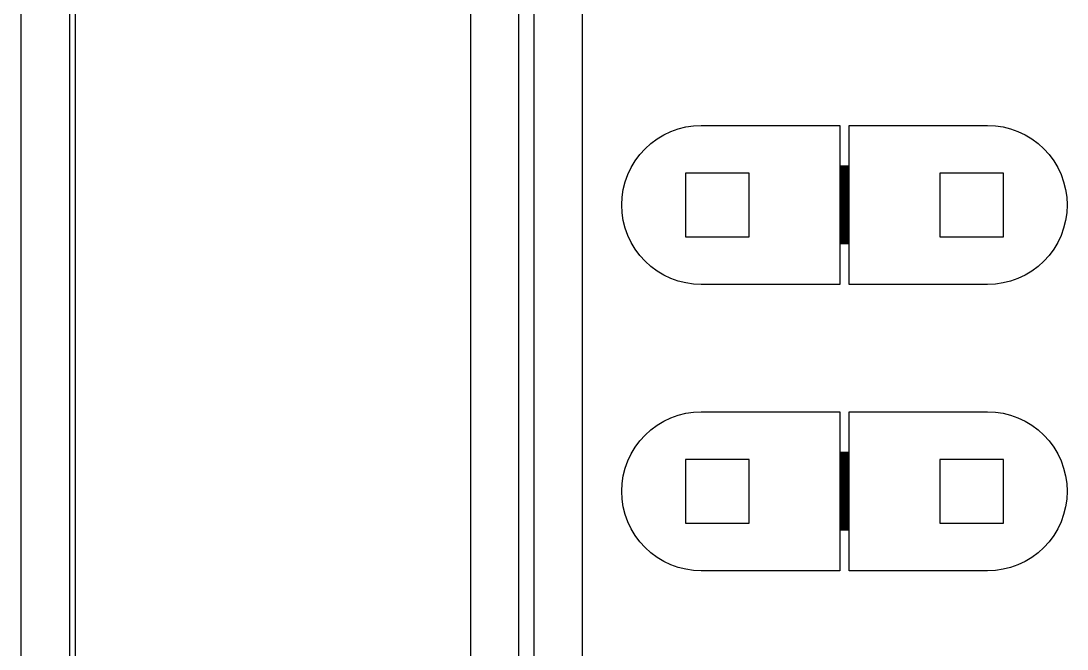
# Model space of a CAD drawing. Extents: x -17 to 130, y -40 to 112.
# Drawn here: x -16.89 to 16, y 35.54 to 55.28 of the extents above; entities that cross this region are included whole.
import ezdxf

# ---------------------------------------------------------------- set-up
doc = ezdxf.new("R2010")
doc.units = 0

msp = doc.modelspace()

# ---------------------------------------------------------------- linework, layer by layer
for p, q in [((-2.75, -2.75), (-2.75, 74.75)), ((-1.25, 73.25), (-1.25, -1.25)), ((-0.75, -0.75), (-0.75, 72.75)), ((0.75, 71.25), (0.75, 0.75)), ((-16.8921, 64.7463), (-16.8921, 7.25366)), ((-15.3519, 7.25034), (-15.3519, 64.7497)), ((-15.1895, 64.7488), (-15.1895, 7.25121)), ((4.01228, 51.952), (4.25496, 51.988)), ((4.25496, 51.988), (4.5, 52)), ((4.5, 52), (8.85001, 52)), ((8.85001, 52), (8.85001, 50.725)), ((9.14999, 50.725), (9.14999, 52)), ((9.14999, 52), (13.5, 52)), ((13.5, 52), (13.745, 51.988)), ((13.745, 51.988), (13.9877, 51.952)), ((3.11108, 51.5787), (3.32152, 51.7048)), ((3.32152, 51.7048), (3.5433, 51.8097)), ((3.5433, 51.8097), (3.77429, 51.8923)), ((3.77429, 51.8923), (4.01228, 51.952)), ((13.9877, 51.952), (14.2257, 51.8923)), ((14.2257, 51.8923), (14.4567, 51.8097)), ((14.4567, 51.8097), (14.6785, 51.7048)), ((14.6785, 51.7048), (14.8889, 51.5787)), ((2.73224, 51.2678), (2.91403, 51.4325)), ((2.91403, 51.4325), (3.11108, 51.5787)), ((14.8889, 51.5787), (15.086, 51.4325)), ((15.086, 51.4325), (15.2678, 51.2678)), ((2.42134, 50.8889), (2.56747, 51.086)), ((2.56747, 51.086), (2.73224, 51.2678)), ((15.2678, 51.2678), (15.4325, 51.086)), ((15.4325, 51.086), (15.5787, 50.8889)), ((2.19031, 50.4567), (2.29521, 50.6785)), ((2.29521, 50.6785), (2.42134, 50.8889)), ((8.85001, 50.725), (9.14999, 50.725)), ((9.14999, 50.715), (8.85001, 50.715)), ((8.85001, 50.715), (8.85001, 50.685)), ((8.85001, 50.685), (9.14999, 50.685)), ((9.14999, 50.675), (8.85001, 50.675)), ((8.85001, 50.675), (8.85001, 50.645)), ((9.14999, 50.685), (9.14999, 50.715)), ((9.14999, 50.645), (9.14999, 50.675)), ((15.5787, 50.8889), (15.7048, 50.6785)), ((15.7048, 50.6785), (15.8097, 50.4567)), ((2.10765, 50.2257), (2.19031, 50.4567)), ((6, 50.5), (4, 50.5)), ((4, 50.5), (4, 48.5)), ((6, 48.5), (6, 50.5)), ((8.85001, 50.645), (9.14999, 50.645)), ((9.14999, 50.635), (8.85001, 50.635)), ((8.85001, 50.635), (8.85001, 50.605)), ((8.85001, 50.605), (9.14999, 50.605)), ((9.14999, 50.595), (8.85001, 50.595)), ((8.85001, 50.595), (8.85001, 50.565)), ((8.85001, 50.565), (9.14999, 50.565)), ((9.14999, 50.555), (8.85001, 50.555)), ((8.85001, 50.555), (8.85001, 50.525)), ((8.85001, 50.525), (9.14999, 50.525)), ((9.14999, 50.515), (8.85001, 50.515)), ((8.85001, 50.515), (8.85001, 50.485)), ((8.85001, 50.485), (9.14999, 50.485)), ((9.14999, 50.475), (8.85001, 50.475)), ((8.85001, 50.475), (8.85001, 50.445)), ((8.85001, 50.445), (9.14999, 50.445)), ((9.14999, 50.435), (8.85001, 50.435)), ((8.85001, 50.435), (8.85001, 50.405)), ((8.85001, 50.405), (9.14999, 50.405)), ((9.14999, 50.395), (8.85001, 50.395)), ((8.85001, 50.395), (8.85001, 50.365)), ((8.85001, 50.365), (9.14999, 50.365)), ((9.14999, 50.355), (8.85001, 50.355)), ((8.85001, 50.355), (8.85001, 50.325)), ((8.85001, 50.325), (9.14999, 50.325)), ((9.14999, 50.605), (9.14999, 50.635)), ((9.14999, 50.565), (9.14999, 50.595)), ((9.14999, 50.525), (9.14999, 50.555)), ((9.14999, 50.485), (9.14999, 50.515)), ((9.14999, 50.445), (9.14999, 50.475)), ((9.14999, 50.405), (9.14999, 50.435)), ((9.14999, 50.365), (9.14999, 50.395)), ((9.14999, 50.325), (9.14999, 50.355)), ((14, 50.5), (12, 50.5)), ((12, 50.5), (12, 48.5)), ((14, 48.5), (14, 50.5)), ((15.8097, 50.4567), (15.8923, 50.2257)), ((2.04805, 49.9877), (2.10765, 50.2257)), ((9.14999, 50.315), (8.85001, 50.315)), ((8.85001, 50.315), (8.85001, 50.285)), ((8.85001, 50.285), (9.14999, 50.285)), ((9.14999, 50.275), (8.85001, 50.275)), ((8.85001, 50.275), (8.85001, 50.245)), ((8.85001, 50.245), (9.14999, 50.245)), ((9.14999, 50.235), (8.85001, 50.235)), ((8.85001, 50.235), (8.85001, 50.205)), ((8.85001, 50.205), (9.14999, 50.205)), ((9.14999, 50.195), (8.85001, 50.195)), ((8.85001, 50.195), (8.85001, 50.165)), ((8.85001, 50.165), (9.14999, 50.165)), ((9.14999, 50.155), (8.85001, 50.155)), ((8.85001, 50.155), (8.85001, 50.125)), ((8.85001, 50.125), (9.14999, 50.125)), ((9.14999, 50.115), (8.85001, 50.115)), ((8.85001, 50.115), (8.85001, 50.085)), ((8.85001, 50.085), (9.14999, 50.085)), ((9.14999, 50.075), (8.85001, 50.075)), ((8.85001, 50.075), (8.85001, 50.045)), ((8.85001, 50.045), (9.14999, 50.045)), ((9.14999, 50.035), (8.85001, 50.035)), ((8.85001, 50.035), (8.85001, 50.005)), ((8.85001, 50.005), (9.14999, 50.005)), ((9.14999, 50.285), (9.14999, 50.315)), ((9.14999, 50.245), (9.14999, 50.275)), ((9.14999, 50.205), (9.14999, 50.235)), ((9.14999, 50.165), (9.14999, 50.195)), ((9.14999, 50.125), (9.14999, 50.155)), ((9.14999, 50.085), (9.14999, 50.115)), ((9.14999, 50.045), (9.14999, 50.075)), ((9.14999, 50.005), (9.14999, 50.035)), ((15.8923, 50.2257), (15.952, 49.9877)), ((2, 49.5), (2.01204, 49.745)), ((2.01204, 49.745), (2.04805, 49.9877)), ((9.14999, 49.995), (8.85001, 49.995)), ((8.85001, 49.995), (8.85001, 49.965)), ((8.85001, 49.965), (9.14999, 49.965)), ((9.14999, 49.955), (8.85001, 49.955)), ((8.85001, 49.955), (8.85001, 49.925)), ((8.85001, 49.925), (9.14999, 49.925)), ((9.14999, 49.915), (8.85001, 49.915)), ((8.85001, 49.915), (8.85001, 49.885)), ((8.85001, 49.885), (9.14999, 49.885)), ((9.14999, 49.875), (8.85001, 49.875)), ((8.85001, 49.875), (8.85001, 49.845)), ((8.85001, 49.845), (9.14999, 49.845)), ((9.14999, 49.835), (8.85001, 49.835)), ((8.85001, 49.835), (8.85001, 49.805)), ((8.85001, 49.805), (9.14999, 49.805)), ((9.14999, 49.795), (8.85001, 49.795)), ((8.85001, 49.795), (8.85001, 49.765)), ((8.85001, 49.765), (9.14999, 49.765)), ((9.14999, 49.755), (8.85001, 49.755)), ((8.85001, 49.755), (8.85001, 49.725)), ((8.85001, 49.725), (9.14999, 49.725)), ((9.14999, 49.715), (8.85001, 49.715)), ((8.85001, 49.715), (8.85001, 49.685)), ((8.85001, 49.685), (9.14999, 49.685)), ((9.14999, 49.675), (8.85001, 49.675)), ((8.85001, 49.675), (8.85001, 49.645)), ((9.14999, 49.965), (9.14999, 49.995)), ((9.14999, 49.925), (9.14999, 49.955)), ((9.14999, 49.885), (9.14999, 49.915)), ((9.14999, 49.845), (9.14999, 49.875)), ((9.14999, 49.805), (9.14999, 49.835)), ((9.14999, 49.765), (9.14999, 49.795)), ((9.14999, 49.725), (9.14999, 49.755)), ((9.14999, 49.685), (9.14999, 49.715)), ((9.14999, 49.645), (9.14999, 49.675)), ((15.952, 49.9877), (15.988, 49.745)), ((15.988, 49.745), (16, 49.5)), ((2.01204, 49.255), (2, 49.5)), ((8.85001, 49.645), (9.14999, 49.645)), ((9.14999, 49.635), (8.85001, 49.635)), ((8.85001, 49.635), (8.85001, 49.605)), ((8.85001, 49.605), (9.14999, 49.605)), ((9.14999, 49.595), (8.85001, 49.595)), ((8.85001, 49.595), (8.85001, 49.565)), ((8.85001, 49.565), (9.14999, 49.565)), ((9.14999, 49.555), (8.85001, 49.555)), ((8.85001, 49.555), (8.85001, 49.525)), ((8.85001, 49.525), (9.14999, 49.525)), ((9.14999, 49.515), (8.85001, 49.515)), ((8.85001, 49.515), (8.85001, 49.485)), ((8.85001, 49.485), (9.14999, 49.485)), ((9.14999, 49.475), (8.85001, 49.475)), ((8.85001, 49.475), (8.85001, 49.445)), ((8.85001, 49.445), (9.14999, 49.445)), ((9.14999, 49.435), (8.85001, 49.435)), ((8.85001, 49.435), (8.85001, 49.405)), ((8.85001, 49.405), (9.14999, 49.405)), ((9.14999, 49.395), (8.85001, 49.395)), ((8.85001, 49.395), (8.85001, 49.365)), ((8.85001, 49.365), (9.14999, 49.365)), ((9.14999, 49.355), (8.85001, 49.355)), ((8.85001, 49.355), (8.85001, 49.325)), ((9.14999, 49.605), (9.14999, 49.635)), ((9.14999, 49.565), (9.14999, 49.595)), ((9.14999, 49.525), (9.14999, 49.555)), ((9.14999, 49.485), (9.14999, 49.515)), ((9.14999, 49.445), (9.14999, 49.475)), ((9.14999, 49.405), (9.14999, 49.435)), ((9.14999, 49.365), (9.14999, 49.395)), ((9.14999, 49.325), (9.14999, 49.355)), ((16, 49.5), (15.988, 49.255)), ((2.04805, 49.0123), (2.01204, 49.255)), ((2.10765, 48.7743), (2.04805, 49.0123)), ((8.85001, 49.325), (9.14999, 49.325)), ((9.14999, 49.315), (8.85001, 49.315)), ((8.85001, 49.315), (8.85001, 49.285)), ((8.85001, 49.285), (9.14999, 49.285)), ((9.14999, 49.275), (8.85001, 49.275)), ((8.85001, 49.275), (8.85001, 49.245)), ((8.85001, 49.245), (9.14999, 49.245)), ((9.14999, 49.235), (8.85001, 49.235)), ((8.85001, 49.235), (8.85001, 49.205)), ((8.85001, 49.205), (9.14999, 49.205)), ((9.14999, 49.195), (8.85001, 49.195)), ((8.85001, 49.195), (8.85001, 49.165)), ((8.85001, 49.165), (9.14999, 49.165)), ((9.14999, 49.155), (8.85001, 49.155)), ((8.85001, 49.155), (8.85001, 49.125)), ((8.85001, 49.125), (9.14999, 49.125)), ((9.14999, 49.115), (8.85001, 49.115)), ((8.85001, 49.115), (8.85001, 49.085)), ((8.85001, 49.085), (9.14999, 49.085)), ((9.14999, 49.075), (8.85001, 49.075)), ((8.85001, 49.075), (8.85001, 49.045)), ((8.85001, 49.045), (9.14999, 49.045)), ((9.14999, 49.035), (8.85001, 49.035)), ((8.85001, 49.035), (8.85001, 49.005)), ((9.14999, 49.285), (9.14999, 49.315)), ((9.14999, 49.245), (9.14999, 49.275)), ((9.14999, 49.205), (9.14999, 49.235)), ((9.14999, 49.165), (9.14999, 49.195)), ((9.14999, 49.125), (9.14999, 49.155)), ((9.14999, 49.085), (9.14999, 49.115)), ((9.14999, 49.045), (9.14999, 49.075)), ((9.14999, 49.005), (9.14999, 49.035)), ((15.952, 49.0123), (15.8923, 48.7743)), ((15.988, 49.255), (15.952, 49.0123)), ((2.19031, 48.5433), (2.10765, 48.7743)), ((8.85001, 49.005), (9.14999, 49.005)), ((9.14999, 48.995), (8.85001, 48.995)), ((8.85001, 48.995), (8.85001, 48.965)), ((8.85001, 48.965), (9.14999, 48.965)), ((9.14999, 48.955), (8.85001, 48.955)), ((8.85001, 48.955), (8.85001, 48.925)), ((8.85001, 48.925), (9.14999, 48.925)), ((9.14999, 48.915), (8.85001, 48.915)), ((8.85001, 48.915), (8.85001, 48.885)), ((8.85001, 48.885), (9.14999, 48.885)), ((9.14999, 48.875), (8.85001, 48.875)), ((8.85001, 48.875), (8.85001, 48.845)), ((8.85001, 48.845), (9.14999, 48.845)), ((9.14999, 48.835), (8.85001, 48.835)), ((8.85001, 48.835), (8.85001, 48.805)), ((8.85001, 48.805), (9.14999, 48.805)), ((9.14999, 48.795), (8.85001, 48.795)), ((8.85001, 48.795), (8.85001, 48.765)), ((8.85001, 48.765), (9.14999, 48.765)), ((9.14999, 48.755), (8.85001, 48.755)), ((8.85001, 48.755), (8.85001, 48.725)), ((8.85001, 48.725), (9.14999, 48.725)), ((9.14999, 48.715), (8.85001, 48.715)), ((8.85001, 48.715), (8.85001, 48.685)), ((8.85001, 48.685), (9.14999, 48.685)), ((9.14999, 48.965), (9.14999, 48.995)), ((9.14999, 48.925), (9.14999, 48.955)), ((9.14999, 48.885), (9.14999, 48.915)), ((9.14999, 48.845), (9.14999, 48.875)), ((9.14999, 48.805), (9.14999, 48.835)), ((9.14999, 48.765), (9.14999, 48.795)), ((9.14999, 48.725), (9.14999, 48.755)), ((9.14999, 48.685), (9.14999, 48.715)), ((15.8923, 48.7743), (15.8097, 48.5433)), ((2.29521, 48.3215), (2.19031, 48.5433)), ((4, 48.5), (6, 48.5)), ((9.14999, 48.675), (8.85001, 48.675)), ((8.85001, 48.675), (8.85001, 48.645)), ((8.85001, 48.645), (9.14999, 48.645)), ((9.14999, 48.635), (8.85001, 48.635)), ((8.85001, 48.635), (8.85001, 48.605)), ((8.85001, 48.605), (9.14999, 48.605)), ((9.14999, 48.595), (8.85001, 48.595)), ((8.85001, 48.595), (8.85001, 48.565)), ((8.85001, 48.565), (9.14999, 48.565)), ((9.14999, 48.555), (8.85001, 48.555)), ((8.85001, 48.555), (8.85001, 48.525)), ((8.85001, 48.525), (9.14999, 48.525)), ((9.14999, 48.515), (8.85001, 48.515)), ((8.85001, 48.515), (8.85001, 48.485)), ((8.85001, 48.485), (9.14999, 48.485)), ((9.14999, 48.475), (8.85001, 48.475)), ((8.85001, 48.475), (8.85001, 48.445)), ((8.85001, 48.445), (9.14999, 48.445)), ((9.14999, 48.435), (8.85001, 48.435)), ((8.85001, 48.435), (8.85001, 48.405)), ((8.85001, 48.405), (9.14999, 48.405)), ((9.14999, 48.395), (8.85001, 48.395)), ((8.85001, 48.395), (8.85001, 48.365)), ((8.85001, 48.365), (9.14999, 48.365)), ((9.14999, 48.355), (8.85001, 48.355)), ((8.85001, 48.355), (8.85001, 48.325)), ((9.14999, 48.645), (9.14999, 48.675)), ((9.14999, 48.605), (9.14999, 48.635)), ((9.14999, 48.565), (9.14999, 48.595)), ((9.14999, 48.525), (9.14999, 48.555)), ((9.14999, 48.485), (9.14999, 48.515)), ((9.14999, 48.445), (9.14999, 48.475)), ((9.14999, 48.405), (9.14999, 48.435)), ((9.14999, 48.365), (9.14999, 48.395)), ((9.14999, 48.325), (9.14999, 48.355)), ((12, 48.5), (14, 48.5)), ((15.8097, 48.5433), (15.7048, 48.3215)), ((2.42134, 48.1111), (2.29521, 48.3215)), ((2.56747, 47.914), (2.42134, 48.1111)), ((8.85001, 48.325), (9.14999, 48.325)), ((9.14999, 48.315), (8.85001, 48.315)), ((8.85001, 48.315), (8.85001, 48.285)), ((8.85001, 48.285), (9.14999, 48.285)), ((9.14999, 48.275), (8.85001, 48.275)), ((8.85001, 48.275), (8.85001, 47)), ((9.14999, 48.285), (9.14999, 48.315)), ((9.14999, 47), (9.14999, 48.275)), ((15.5787, 48.1111), (15.4325, 47.914)), ((15.7048, 48.3215), (15.5787, 48.1111)), ((2.73224, 47.7322), (2.56747, 47.914)), ((2.91403, 47.5675), (2.73224, 47.7322)), ((15.2678, 47.7322), (15.086, 47.5675)), ((15.4325, 47.914), (15.2678, 47.7322)), ((3.11108, 47.4213), (2.91403, 47.5675)), ((3.32152, 47.2952), (3.11108, 47.4213)), ((14.8889, 47.4213), (14.6785, 47.2952)), ((15.086, 47.5675), (14.8889, 47.4213)), ((3.5433, 47.1903), (3.32152, 47.2952)), ((3.77429, 47.1077), (3.5433, 47.1903)), ((4.01228, 47.048), (3.77429, 47.1077)), ((4.25496, 47.012), (4.01228, 47.048)), ((13.9877, 47.048), (13.745, 47.012)), ((14.2257, 47.1077), (13.9877, 47.048)), ((14.4567, 47.1903), (14.2257, 47.1077)), ((14.6785, 47.2952), (14.4567, 47.1903)), ((4.5, 47), (4.25496, 47.012)), ((8.85001, 47), (4.5, 47)), ((13.5, 47), (9.14999, 47)), ((13.745, 47.012), (13.5, 47)), ((3.32152, 42.7048), (3.5433, 42.8097)), ((3.5433, 42.8097), (3.77429, 42.8923)), ((3.77429, 42.8923), (4.01228, 42.952)), ((4.01228, 42.952), (4.25496, 42.988)), ((4.25496, 42.988), (4.5, 43)), ((4.5, 43), (8.85001, 43)), ((8.85001, 43), (8.85001, 41.725)), ((9.14999, 41.725), (9.14999, 43)), ((9.14999, 43), (13.5, 43)), ((13.5, 43), (13.745, 42.988)), ((13.745, 42.988), (13.9877, 42.952)), ((13.9877, 42.952), (14.2257, 42.8923)), ((14.2257, 42.8923), (14.4567, 42.8097)), ((14.4567, 42.8097), (14.6785, 42.7048)), ((2.73224, 42.2678), (2.91403, 42.4325)), ((2.91403, 42.4325), (3.11108, 42.5787)), ((3.11108, 42.5787), (3.32152, 42.7048)), ((14.6785, 42.7048), (14.8889, 42.5787)), ((14.8889, 42.5787), (15.086, 42.4325)), ((15.086, 42.4325), (15.2678, 42.2678)), ((2.56747, 42.086), (2.73224, 42.2678)), ((15.2678, 42.2678), (15.4325, 42.086)), ((2.29521, 41.6785), (2.42134, 41.8889)), ((2.42134, 41.8889), (2.56747, 42.086)), ((15.4325, 42.086), (15.5787, 41.8889)), ((15.5787, 41.8889), (15.7048, 41.6785)), ((2.10765, 41.2257), (2.19031, 41.4567)), ((2.19031, 41.4567), (2.29521, 41.6785)), ((6, 41.5), (4, 41.5)), ((4, 41.5), (4, 39.5)), ((6, 39.5), (6, 41.5)), ((8.85001, 41.725), (9.14999, 41.725)), ((9.14999, 41.715), (8.85001, 41.715)), ((8.85001, 41.715), (8.85001, 41.685)), ((8.85001, 41.685), (9.14999, 41.685)), ((9.14999, 41.675), (8.85001, 41.675)), ((8.85001, 41.675), (8.85001, 41.645)), ((8.85001, 41.645), (9.14999, 41.645)), ((9.14999, 41.635), (8.85001, 41.635)), ((8.85001, 41.635), (8.85001, 41.605)), ((8.85001, 41.605), (9.14999, 41.605)), ((9.14999, 41.595), (8.85001, 41.595)), ((8.85001, 41.595), (8.85001, 41.565)), ((8.85001, 41.565), (9.14999, 41.565)), ((9.14999, 41.555), (8.85001, 41.555)), ((8.85001, 41.555), (8.85001, 41.525)), ((8.85001, 41.525), (9.14999, 41.525)), ((9.14999, 41.515), (8.85001, 41.515)), ((8.85001, 41.515), (8.85001, 41.485)), ((8.85001, 41.485), (9.14999, 41.485)), ((9.14999, 41.475), (8.85001, 41.475)), ((8.85001, 41.475), (8.85001, 41.445)), ((8.85001, 41.445), (9.14999, 41.445)), ((9.14999, 41.685), (9.14999, 41.715)), ((9.14999, 41.645), (9.14999, 41.675)), ((9.14999, 41.605), (9.14999, 41.635)), ((9.14999, 41.565), (9.14999, 41.595)), ((9.14999, 41.525), (9.14999, 41.555)), ((9.14999, 41.485), (9.14999, 41.515)), ((9.14999, 41.445), (9.14999, 41.475)), ((14, 41.5), (12, 41.5)), ((12, 41.5), (12, 39.5)), ((14, 39.5), (14, 41.5)), ((15.7048, 41.6785), (15.8097, 41.4567)), ((15.8097, 41.4567), (15.8923, 41.2257)), ((2.04805, 40.9877), (2.10765, 41.2257)), ((9.14999, 41.435), (8.85001, 41.435)), ((8.85001, 41.435), (8.85001, 41.405)), ((8.85001, 41.405), (9.14999, 41.405)), ((9.14999, 41.395), (8.85001, 41.395)), ((8.85001, 41.395), (8.85001, 41.365)), ((8.85001, 41.365), (9.14999, 41.365)), ((9.14999, 41.355), (8.85001, 41.355)), ((8.85001, 41.355), (8.85001, 41.325)), ((8.85001, 41.325), (9.14999, 41.325)), ((9.14999, 41.315), (8.85001, 41.315)), ((8.85001, 41.315), (8.85001, 41.285)), ((8.85001, 41.285), (9.14999, 41.285)), ((9.14999, 41.275), (8.85001, 41.275)), ((8.85001, 41.275), (8.85001, 41.245)), ((8.85001, 41.245), (9.14999, 41.245)), ((9.14999, 41.235), (8.85001, 41.235)), ((8.85001, 41.235), (8.85001, 41.205)), ((8.85001, 41.205), (9.14999, 41.205)), ((9.14999, 41.195), (8.85001, 41.195)), ((8.85001, 41.195), (8.85001, 41.165)), ((8.85001, 41.165), (9.14999, 41.165)), ((9.14999, 41.155), (8.85001, 41.155)), ((8.85001, 41.155), (8.85001, 41.125)), ((8.85001, 41.125), (9.14999, 41.125)), ((9.14999, 41.405), (9.14999, 41.435)), ((9.14999, 41.365), (9.14999, 41.395)), ((9.14999, 41.325), (9.14999, 41.355)), ((9.14999, 41.285), (9.14999, 41.315)), ((9.14999, 41.245), (9.14999, 41.275)), ((9.14999, 41.205), (9.14999, 41.235)), ((9.14999, 41.165), (9.14999, 41.195)), ((9.14999, 41.125), (9.14999, 41.155)), ((15.8923, 41.2257), (15.952, 40.9877)), ((2.01204, 40.745), (2.04805, 40.9877)), ((9.14999, 41.115), (8.85001, 41.115)), ((8.85001, 41.115), (8.85001, 41.085)), ((8.85001, 41.085), (9.14999, 41.085)), ((9.14999, 41.075), (8.85001, 41.075)), ((8.85001, 41.075), (8.85001, 41.045)), ((8.85001, 41.045), (9.14999, 41.045)), ((9.14999, 41.035), (8.85001, 41.035)), ((8.85001, 41.035), (8.85001, 41.005)), ((8.85001, 41.005), (9.14999, 41.005)), ((9.14999, 40.995), (8.85001, 40.995)), ((8.85001, 40.995), (8.85001, 40.965)), ((8.85001, 40.965), (9.14999, 40.965)), ((9.14999, 40.955), (8.85001, 40.955)), ((8.85001, 40.955), (8.85001, 40.925)), ((8.85001, 40.925), (9.14999, 40.925)), ((9.14999, 40.915), (8.85001, 40.915)), ((8.85001, 40.915), (8.85001, 40.885)), ((8.85001, 40.885), (9.14999, 40.885)), ((9.14999, 40.875), (8.85001, 40.875)), ((8.85001, 40.875), (8.85001, 40.845)), ((8.85001, 40.845), (9.14999, 40.845)), ((9.14999, 40.835), (8.85001, 40.835)), ((8.85001, 40.835), (8.85001, 40.805)), ((8.85001, 40.805), (9.14999, 40.805)), ((9.14999, 40.795), (8.85001, 40.795)), ((8.85001, 40.795), (8.85001, 40.765)), ((9.14999, 41.085), (9.14999, 41.115)), ((9.14999, 41.045), (9.14999, 41.075)), ((9.14999, 41.005), (9.14999, 41.035)), ((9.14999, 40.965), (9.14999, 40.995)), ((9.14999, 40.925), (9.14999, 40.955)), ((9.14999, 40.885), (9.14999, 40.915)), ((9.14999, 40.845), (9.14999, 40.875)), ((9.14999, 40.805), (9.14999, 40.835)), ((9.14999, 40.765), (9.14999, 40.795)), ((15.952, 40.9877), (15.988, 40.745)), ((2, 40.5), (2.01204, 40.745)), ((2.01204, 40.255), (2, 40.5)), ((8.85001, 40.765), (9.14999, 40.765)), ((9.14999, 40.755), (8.85001, 40.755)), ((8.85001, 40.755), (8.85001, 40.725)), ((8.85001, 40.725), (9.14999, 40.725)), ((9.14999, 40.715), (8.85001, 40.715)), ((8.85001, 40.715), (8.85001, 40.685)), ((8.85001, 40.685), (9.14999, 40.685)), ((9.14999, 40.675), (8.85001, 40.675)), ((8.85001, 40.675), (8.85001, 40.645)), ((8.85001, 40.645), (9.14999, 40.645)), ((9.14999, 40.635), (8.85001, 40.635)), ((8.85001, 40.635), (8.85001, 40.605)), ((8.85001, 40.605), (9.14999, 40.605)), ((9.14999, 40.595), (8.85001, 40.595)), ((8.85001, 40.595), (8.85001, 40.565)), ((8.85001, 40.565), (9.14999, 40.565)), ((9.14999, 40.555), (8.85001, 40.555)), ((8.85001, 40.555), (8.85001, 40.525)), ((8.85001, 40.525), (9.14999, 40.525)), ((9.14999, 40.515), (8.85001, 40.515)), ((8.85001, 40.515), (8.85001, 40.485)), ((8.85001, 40.485), (9.14999, 40.485)), ((9.14999, 40.475), (8.85001, 40.475)), ((8.85001, 40.475), (8.85001, 40.445)), ((9.14999, 40.725), (9.14999, 40.755)), ((9.14999, 40.685), (9.14999, 40.715)), ((9.14999, 40.645), (9.14999, 40.675)), ((9.14999, 40.605), (9.14999, 40.635)), ((9.14999, 40.565), (9.14999, 40.595)), ((9.14999, 40.525), (9.14999, 40.555)), ((9.14999, 40.485), (9.14999, 40.515)), ((9.14999, 40.445), (9.14999, 40.475)), ((15.988, 40.745), (16, 40.5)), ((16, 40.5), (15.988, 40.255)), ((2.04805, 40.0123), (2.01204, 40.255)), ((8.85001, 40.445), (9.14999, 40.445)), ((9.14999, 40.435), (8.85001, 40.435)), ((8.85001, 40.435), (8.85001, 40.405)), ((8.85001, 40.405), (9.14999, 40.405)), ((9.14999, 40.395), (8.85001, 40.395)), ((8.85001, 40.395), (8.85001, 40.365)), ((8.85001, 40.365), (9.14999, 40.365)), ((9.14999, 40.355), (8.85001, 40.355)), ((8.85001, 40.355), (8.85001, 40.325)), ((8.85001, 40.325), (9.14999, 40.325)), ((9.14999, 40.315), (8.85001, 40.315)), ((8.85001, 40.315), (8.85001, 40.285)), ((8.85001, 40.285), (9.14999, 40.285)), ((9.14999, 40.275), (8.85001, 40.275)), ((8.85001, 40.275), (8.85001, 40.245)), ((8.85001, 40.245), (9.14999, 40.245)), ((9.14999, 40.235), (8.85001, 40.235)), ((8.85001, 40.235), (8.85001, 40.205)), ((8.85001, 40.205), (9.14999, 40.205)), ((9.14999, 40.195), (8.85001, 40.195)), ((8.85001, 40.195), (8.85001, 40.165)), ((8.85001, 40.165), (9.14999, 40.165)), ((9.14999, 40.155), (8.85001, 40.155)), ((8.85001, 40.155), (8.85001, 40.125)), ((9.14999, 40.405), (9.14999, 40.435)), ((9.14999, 40.365), (9.14999, 40.395)), ((9.14999, 40.325), (9.14999, 40.355)), ((9.14999, 40.285), (9.14999, 40.315)), ((9.14999, 40.245), (9.14999, 40.275)), ((9.14999, 40.205), (9.14999, 40.235)), ((9.14999, 40.165), (9.14999, 40.195)), ((9.14999, 40.125), (9.14999, 40.155)), ((15.988, 40.255), (15.952, 40.0123)), ((2.10765, 39.7743), (2.04805, 40.0123)), ((8.85001, 40.125), (9.14999, 40.125)), ((9.14999, 40.115), (8.85001, 40.115)), ((8.85001, 40.115), (8.85001, 40.085)), ((8.85001, 40.085), (9.14999, 40.085)), ((9.14999, 40.075), (8.85001, 40.075)), ((8.85001, 40.075), (8.85001, 40.045)), ((8.85001, 40.045), (9.14999, 40.045)), ((9.14999, 40.035), (8.85001, 40.035)), ((8.85001, 40.035), (8.85001, 40.005)), ((8.85001, 40.005), (9.14999, 40.005)), ((9.14999, 39.995), (8.85001, 39.995)), ((8.85001, 39.995), (8.85001, 39.965)), ((8.85001, 39.965), (9.14999, 39.965)), ((9.14999, 39.955), (8.85001, 39.955)), ((8.85001, 39.955), (8.85001, 39.925)), ((8.85001, 39.925), (9.14999, 39.925)), ((9.14999, 39.915), (8.85001, 39.915)), ((8.85001, 39.915), (8.85001, 39.885)), ((8.85001, 39.885), (9.14999, 39.885)), ((9.14999, 39.875), (8.85001, 39.875)), ((8.85001, 39.875), (8.85001, 39.845)), ((8.85001, 39.845), (9.14999, 39.845)), ((9.14999, 39.835), (8.85001, 39.835)), ((8.85001, 39.835), (8.85001, 39.805)), ((8.85001, 39.805), (9.14999, 39.805)), ((9.14999, 40.085), (9.14999, 40.115)), ((9.14999, 40.045), (9.14999, 40.075)), ((9.14999, 40.005), (9.14999, 40.035)), ((9.14999, 39.965), (9.14999, 39.995)), ((9.14999, 39.925), (9.14999, 39.955)), ((9.14999, 39.885), (9.14999, 39.915)), ((9.14999, 39.845), (9.14999, 39.875)), ((9.14999, 39.805), (9.14999, 39.835)), ((15.952, 40.0123), (15.8923, 39.7743)), ((2.19031, 39.5433), (2.10765, 39.7743)), ((2.29521, 39.3215), (2.19031, 39.5433)), ((4, 39.5), (6, 39.5)), ((9.14999, 39.795), (8.85001, 39.795)), ((8.85001, 39.795), (8.85001, 39.765)), ((8.85001, 39.765), (9.14999, 39.765)), ((9.14999, 39.755), (8.85001, 39.755)), ((8.85001, 39.755), (8.85001, 39.725)), ((8.85001, 39.725), (9.14999, 39.725)), ((9.14999, 39.715), (8.85001, 39.715)), ((8.85001, 39.715), (8.85001, 39.685)), ((8.85001, 39.685), (9.14999, 39.685)), ((9.14999, 39.675), (8.85001, 39.675)), ((8.85001, 39.675), (8.85001, 39.645)), ((8.85001, 39.645), (9.14999, 39.645)), ((9.14999, 39.635), (8.85001, 39.635)), ((8.85001, 39.635), (8.85001, 39.605)), ((8.85001, 39.605), (9.14999, 39.605)), ((9.14999, 39.595), (8.85001, 39.595)), ((8.85001, 39.595), (8.85001, 39.565)), ((8.85001, 39.565), (9.14999, 39.565)), ((9.14999, 39.555), (8.85001, 39.555)), ((8.85001, 39.555), (8.85001, 39.525)), ((8.85001, 39.525), (9.14999, 39.525)), ((9.14999, 39.515), (8.85001, 39.515)), ((8.85001, 39.515), (8.85001, 39.485)), ((8.85001, 39.485), (9.14999, 39.485)), ((9.14999, 39.475), (8.85001, 39.475)), ((8.85001, 39.475), (8.85001, 39.445)), ((9.14999, 39.765), (9.14999, 39.795)), ((9.14999, 39.725), (9.14999, 39.755)), ((9.14999, 39.685), (9.14999, 39.715)), ((9.14999, 39.645), (9.14999, 39.675)), ((9.14999, 39.605), (9.14999, 39.635)), ((9.14999, 39.565), (9.14999, 39.595)), ((9.14999, 39.525), (9.14999, 39.555)), ((9.14999, 39.485), (9.14999, 39.515)), ((9.14999, 39.445), (9.14999, 39.475)), ((12, 39.5), (14, 39.5)), ((15.8097, 39.5433), (15.7048, 39.3215)), ((15.8923, 39.7743), (15.8097, 39.5433)), ((2.42134, 39.1111), (2.29521, 39.3215)), ((8.85001, 39.445), (9.14999, 39.445)), ((9.14999, 39.435), (8.85001, 39.435)), ((8.85001, 39.435), (8.85001, 39.405)), ((8.85001, 39.405), (9.14999, 39.405)), ((9.14999, 39.395), (8.85001, 39.395)), ((8.85001, 39.395), (8.85001, 39.365)), ((8.85001, 39.365), (9.14999, 39.365)), ((9.14999, 39.355), (8.85001, 39.355)), ((8.85001, 39.355), (8.85001, 39.325)), ((8.85001, 39.325), (9.14999, 39.325)), ((9.14999, 39.315), (8.85001, 39.315)), ((8.85001, 39.315), (8.85001, 39.285)), ((8.85001, 39.285), (9.14999, 39.285)), ((9.14999, 39.275), (8.85001, 39.275)), ((8.85001, 39.275), (8.85001, 38)), ((9.14999, 39.405), (9.14999, 39.435)), ((9.14999, 39.365), (9.14999, 39.395)), ((9.14999, 39.325), (9.14999, 39.355)), ((9.14999, 39.285), (9.14999, 39.315)), ((9.14999, 38), (9.14999, 39.275)), ((15.7048, 39.3215), (15.5787, 39.1111)), ((2.56747, 38.914), (2.42134, 39.1111)), ((2.73224, 38.7322), (2.56747, 38.914)), ((15.4325, 38.914), (15.2678, 38.7322)), ((15.5787, 39.1111), (15.4325, 38.914)), ((2.91403, 38.5675), (2.73224, 38.7322)), ((3.11108, 38.4213), (2.91403, 38.5675)), ((15.086, 38.5675), (14.8889, 38.4213)), ((15.2678, 38.7322), (15.086, 38.5675)), ((3.32152, 38.2952), (3.11108, 38.4213)), ((3.5433, 38.1903), (3.32152, 38.2952)), ((3.77429, 38.1077), (3.5433, 38.1903)), ((14.4567, 38.1903), (14.2257, 38.1077)), ((14.6785, 38.2952), (14.4567, 38.1903)), ((14.8889, 38.4213), (14.6785, 38.2952)), ((4.01228, 38.048), (3.77429, 38.1077)), ((4.25496, 38.012), (4.01228, 38.048)), ((4.5, 38), (4.25496, 38.012)), ((8.85001, 38), (4.5, 38)), ((13.5, 38), (9.14999, 38)), ((13.745, 38.012), (13.5, 38)), ((13.9877, 38.048), (13.745, 38.012)), ((14.2257, 38.1077), (13.9877, 38.048))]:
    msp.add_line(p, q)

doc.saveas('drawing.dxf')
